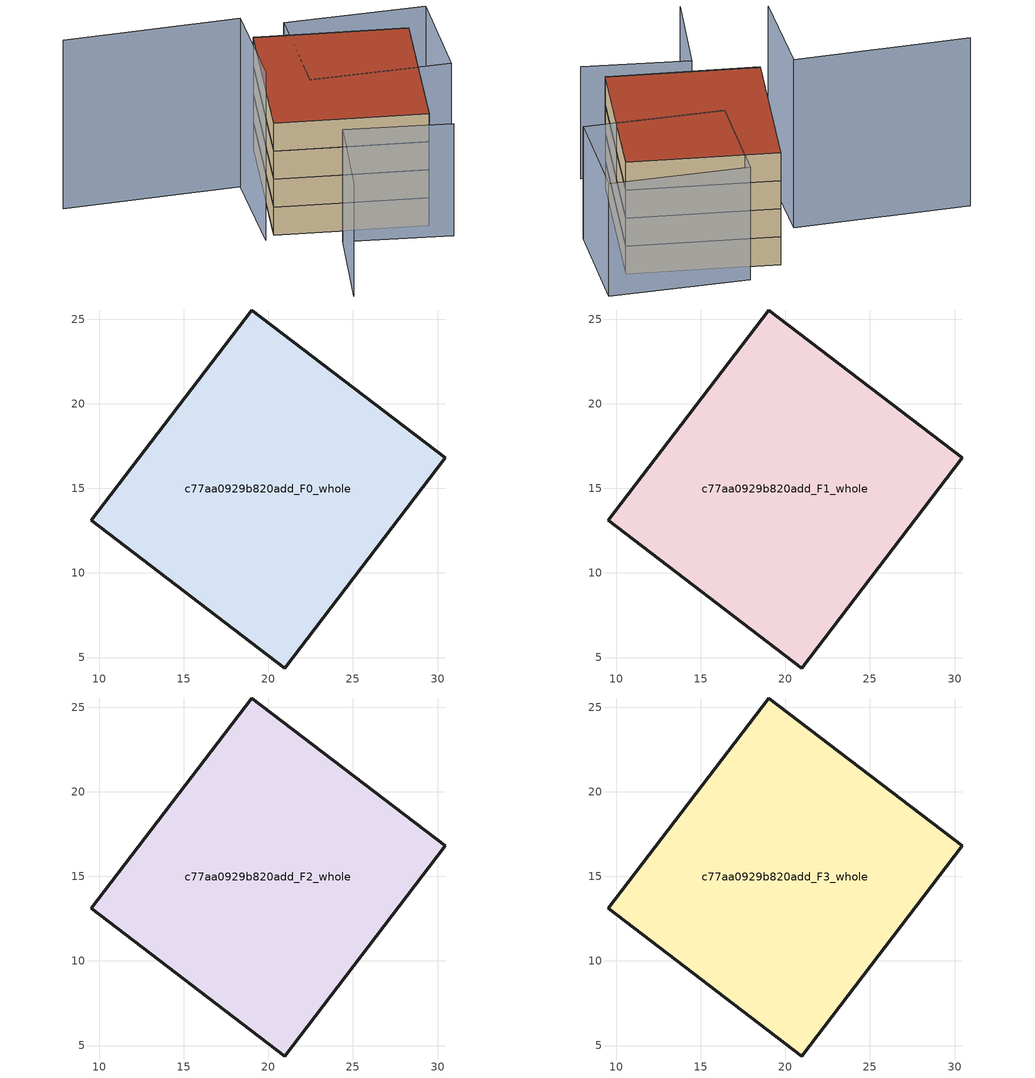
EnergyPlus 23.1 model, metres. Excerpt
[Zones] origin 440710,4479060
c77aa0929b820add_F0_whole
 floor ground (EU_floor_Construction): 20.96,4.38 30.46,16.8 19.02,25.54 9.53,13.12 z0
 wall outside (EU_wall_Construction): 19.02,25.54 30.46,16.8 20.96,4.38 9.53,13.12 19.02,25.54 z0:3
c77aa0929b820add_F1_whole
 floor to c77aa0929b820add_F0_whole (EU_floor_Construction): 20.96,4.38 30.45,16.8 19.02,25.54 9.53,13.12 z3
 wall outside (EU_wall_Construction): 19.02,25.54 30.46,16.8 20.96,4.38 9.53,13.12 19.02,25.54 z3:6
c77aa0929b820add_F2_whole
 floor to c77aa0929b820add_F1_whole (EU_floor_Construction): 20.96,4.38 30.45,16.8 19.02,25.54 9.53,13.12 z6
 wall outside (EU_wall_Construction): 19.02,25.54 30.46,16.8 20.96,4.38 9.53,13.12 19.02,25.54 z6:9
c77aa0929b820add_F3_whole
 floor to c77aa0929b820add_F2_whole (EU_floor_Construction): 20.96,4.38 30.45,16.8 19.02,25.54 9.53,13.12 z9
 wall outside (EU_wall_Construction): 19.02,25.54 30.46,16.8 20.96,4.38 9.53,13.12 19.02,25.54 z9:12
 roof outside (EU_roof_Construction): 30.46,16.8 20.96,4.38 9.53,13.12 19.02,25.54 z12
shading: 7.17,0.16 13.26,7.88 / 13.26,7.88 21.33,1.52 / 17.37,16.43 22.9,25.47 / 22.9,25.47 34.3,18.49 / 34.3,18.49 28.77,9.45 / 28.77,9.45 17.37,16.43 z0:12; -0.95,30.1 13.46,21.56 / 13.46,21.56 8.39,12.99 z0:18
[Building]
EU S2 Campaign: North Axis=0; Terrain=City; Solar Distribution=FullExterior
[Site:Location]
Madrid: Latitude=40.5; Longitude=-3.5; Time Zone=1; Elevation=609
[SizingPeriod:WeatherFileDays]
AnnualSizingPeriod: Begin Month=1; Begin Day of Month=1; End Month=12; End Day of Month=31; Day of Week for Start Day=Monday; Use Weather File Daylight Saving Period=No; Use Weather File Rain and Snow Indicators=No
[MATERIAL]
EU_InternalMass_Material: Roughness=MediumRough; Thickness=0.1; Conductivity=1; Density=1800; Specific Heat=900; Thermal Absorptance=0.9; Solar Absorptance=0.7; Visible Absorptance=0.7
[MATERIAL:NOMASS] Roughness=MediumRough; Thermal Absorptance=0.9; Solar Absorptance=0.7; Visible Absorptance=0.7
Name | Thermal Resistance
EU_wall_NoMass | 0.419739
EU_roof_NoMass | 0.352165
EU_floor_NoMass | 0.608284
[CONSTRUCTION]
EU_wall_Construction: EU_wall_NoMass
EU_roof_Construction: EU_roof_NoMass
EU_floor_Construction: EU_floor_NoMass
EU_InternalMass_Construction: EU_InternalMass_Material
[ZONE] Type=1; Multiplier=1; Ceiling Height=autocalculate; Floor Area=autocalculate; Part of Total Floor Area=Yes
Name | Volume
c77aa0929b820add_F0_whole | 674.696
c77aa0929b820add_F1_whole; c77aa0929b820add_F2_whole; c77aa0929b820add_F3_whole | 674.697
[INTERNALMASS] Construction=EU_InternalMass_Construction; Surface Area=224.899
Name | Zone or ZoneList
c77aa0929b820add_F0_whole_EU_InternalMass | c77aa0929b820add_F0_whole
c77aa0929b820add_F1_whole_EU_InternalMass | c77aa0929b820add_F1_whole
c77aa0929b820add_F2_whole_EU_InternalMass | c77aa0929b820add_F2_whole
c77aa0929b820add_F3_whole_EU_InternalMass | c77aa0929b820add_F3_whole
[OTHEREQUIPMENT] Fuel Type=Electricity; Design Level Calculation Method=Watts/Area; Power per Zone Floor Area=1; Fraction Latent=0; Fraction Radiant=0; Fraction Lost=0; Carbon Dioxide Generation Rate=0; EndUse Subcategory=EU_Step8_InternalGains
Name | Zone or ZoneList or Space or SpaceList | Schedule
EU_Step8_InternalGain_c77aa0929b820add_F0_whole_f000 | c77aa0929b820add_F0_whole | EU_Step8_GainSchedule_c77aa0929b820add_F0_whole_f000
EU_Step8_InternalGain_c77aa0929b820add_F1_whole_f000 | c77aa0929b820add_F1_whole | EU_Step8_GainSchedule_c77aa0929b820add_F1_whole_f000
EU_Step8_InternalGain_c77aa0929b820add_F2_whole_f000 | c77aa0929b820add_F2_whole | EU_Step8_GainSchedule_c77aa0929b820add_F2_whole_f000
EU_Step8_InternalGain_c77aa0929b820add_F3_whole_f000 | c77aa0929b820add_F3_whole | EU_Step8_GainSchedule_c77aa0929b820add_F3_whole_f000
[ZONEVENTILATION:DESIGNFLOWRATE] Schedule=EU_AlwaysOn; Design Flow Rate Calculation Method=AirChanges/Hour; Air Changes per Hour=0.703302; Ventilation Type=Natural; Fan Pressure Rise=0; Fan Total Efficiency=1; Constant Term Coefficient=1; Temperature Term Coefficient=0; Velocity Term Coefficient=0; Velocity Squared Term Coefficient=0; Minimum Indoor Temperature=-100; Maximum Indoor Temperature=100; Delta Temperature=-100; Minimum Outdoor Temperature=-100; Maximum Outdoor Temperature=100; Maximum Wind Speed=40
Name | Zone or ZoneList or Space or SpaceList
EU_ConstantAir_c77aa0929b820add_F0_whole | c77aa0929b820add_F0_whole
EU_ConstantAir_c77aa0929b820add_F1_whole | c77aa0929b820add_F1_whole
EU_ConstantAir_c77aa0929b820add_F2_whole | c77aa0929b820add_F2_whole
EU_ConstantAir_c77aa0929b820add_F3_whole | c77aa0929b820add_F3_whole
[HVACTEMPLATE:THERMOSTAT] Constant Heating Setpoint=20; Constant Cooling Setpoint=50
EU_HeatOnly_c77aa0929b820add_F0_whole; EU_HeatOnly_c77aa0929b820add_F1_whole; EU_HeatOnly_c77aa0929b820add_F2_whole; EU_HeatOnly_c77aa0929b820add_F3_whole
[HVACTEMPLATE:ZONE:IDEALLOADSAIRSYSTEM] System Availability Schedule=EU_AlwaysOn; Maximum Heating Supply Air Temperature=50; Minimum Cooling Supply Air Temperature=13; Maximum Heating Supply Air Humidity Ratio=0.0156; Minimum Cooling Supply Air Humidity Ratio=0.0077; Heating Limit=NoLimit; Cooling Limit=NoLimit; Heating Availability Schedule=EU_AlwaysOn; Cooling Availability Schedule=EU_CoolingOff; Dehumidification Control Type=ConstantSensibleHeatRatio; Cooling Sensible Heat Ratio=0.7; Dehumidification Setpoint=60; Humidification Control Type=None; Humidification Setpoint=30; Outdoor Air Method=None; Outdoor Air Flow Rate per Person=0.00944; Outdoor Air Flow Rate per Zone Floor Area=0; Outdoor Air Flow Rate per Zone=0; Demand Controlled Ventilation Type=None; Outdoor Air Economizer Type=NoEconomizer; Heat Recovery Type=None; Sensible Heat Recovery Effectiveness=0.7; Latent Heat Recovery Effectiveness=0.65
Name | Template Thermostat
c77aa0929b820add_F0_whole | EU_HeatOnly_c77aa0929b820add_F0_whole
c77aa0929b820add_F1_whole | EU_HeatOnly_c77aa0929b820add_F1_whole
c77aa0929b820add_F2_whole | EU_HeatOnly_c77aa0929b820add_F2_whole
c77aa0929b820add_F3_whole | EU_HeatOnly_c77aa0929b820add_F3_whole
[SIZING:ZONE] Zone Cooling Design Supply Air Temperature Input Method=SupplyAirTemperature; Zone Cooling Design Supply Air Temperature=13; Zone Heating Design Supply Air Temperature Input Method=SupplyAirTemperature; Zone Heating Design Supply Air Temperature=50; Zone Cooling Design Supply Air Humidity Ratio=0.008; Zone Heating Design Supply Air Humidity Ratio=0.008; Cooling Design Air Flow Method=DesignDay; Cooling Design Air Flow Rate=0; Cooling Minimum Air Flow per Zone Floor Area=0.000762; Cooling Minimum Air Flow=0; Cooling Minimum Air Flow Fraction=0.2; Heating Design Air Flow Method=DesignDay; Heating Design Air Flow Rate=0; Heating Maximum Air Flow per Zone Floor Area=0.002032; Heating Maximum Air Flow=0.141576; Heating Maximum Air Flow Fraction=0.3; Account for Dedicated Outdoor Air System=No; Dedicated Outdoor Air System Control Strategy=NeutralSupplyAir; Dedicated Outdoor Air Low Setpoint Temperature for Design=autosize; Dedicated Outdoor Air High Setpoint Temperature for Design=autosize; Zone Load Sizing Method=Sensible Load Only No Latent Load; Zone Latent Cooling Design Supply Air Humidity Ratio Input Method=HumidityRatioDifference; Zone Cooling Design Supply Air Humidity Ratio Difference=0.005; Zone Latent Heating Design Supply Air Humidity Ratio Input Method=HumidityRatioDifference; Zone Humidification Design Supply Air Humidity Ratio Difference=0.005
c77aa0929b820add_F0_whole; c77aa0929b820add_F1_whole; c77aa0929b820add_F2_whole; c77aa0929b820add_F3_whole
[SCHEDULE:CONSTANT]
Name | Hourly Value
EU_AlwaysOn | 1
EU_CoolingOff | 0
[SCHEDULE:FILE] Column Number=1; Rows to Skip at Top=0; Number of Hours of Data=8760; Column Separator=Comma; Interpolate to Timestep=No; Minutes per Item=60; Adjust Schedule for Daylight Savings=Yes
Name | File
EU_Step8_GainSchedule_c77aa0929b820add_F0_whole_f000 | ../../schedules/c77aa0929b820add/c77aa0929b820add_F0_whole_f000_gain.csv
EU_Step8_GainSchedule_c77aa0929b820add_F1_whole_f000 | ../../schedules/c77aa0929b820add/c77aa0929b820add_F1_whole_f000_gain.csv
EU_Step8_GainSchedule_c77aa0929b820add_F2_whole_f000 | ../../schedules/c77aa0929b820add/c77aa0929b820add_F2_whole_f000_gain.csv
EU_Step8_GainSchedule_c77aa0929b820add_F3_whole_f000 | ../../schedules/c77aa0929b820add/c77aa0929b820add_F3_whole_f000_gain.csv
